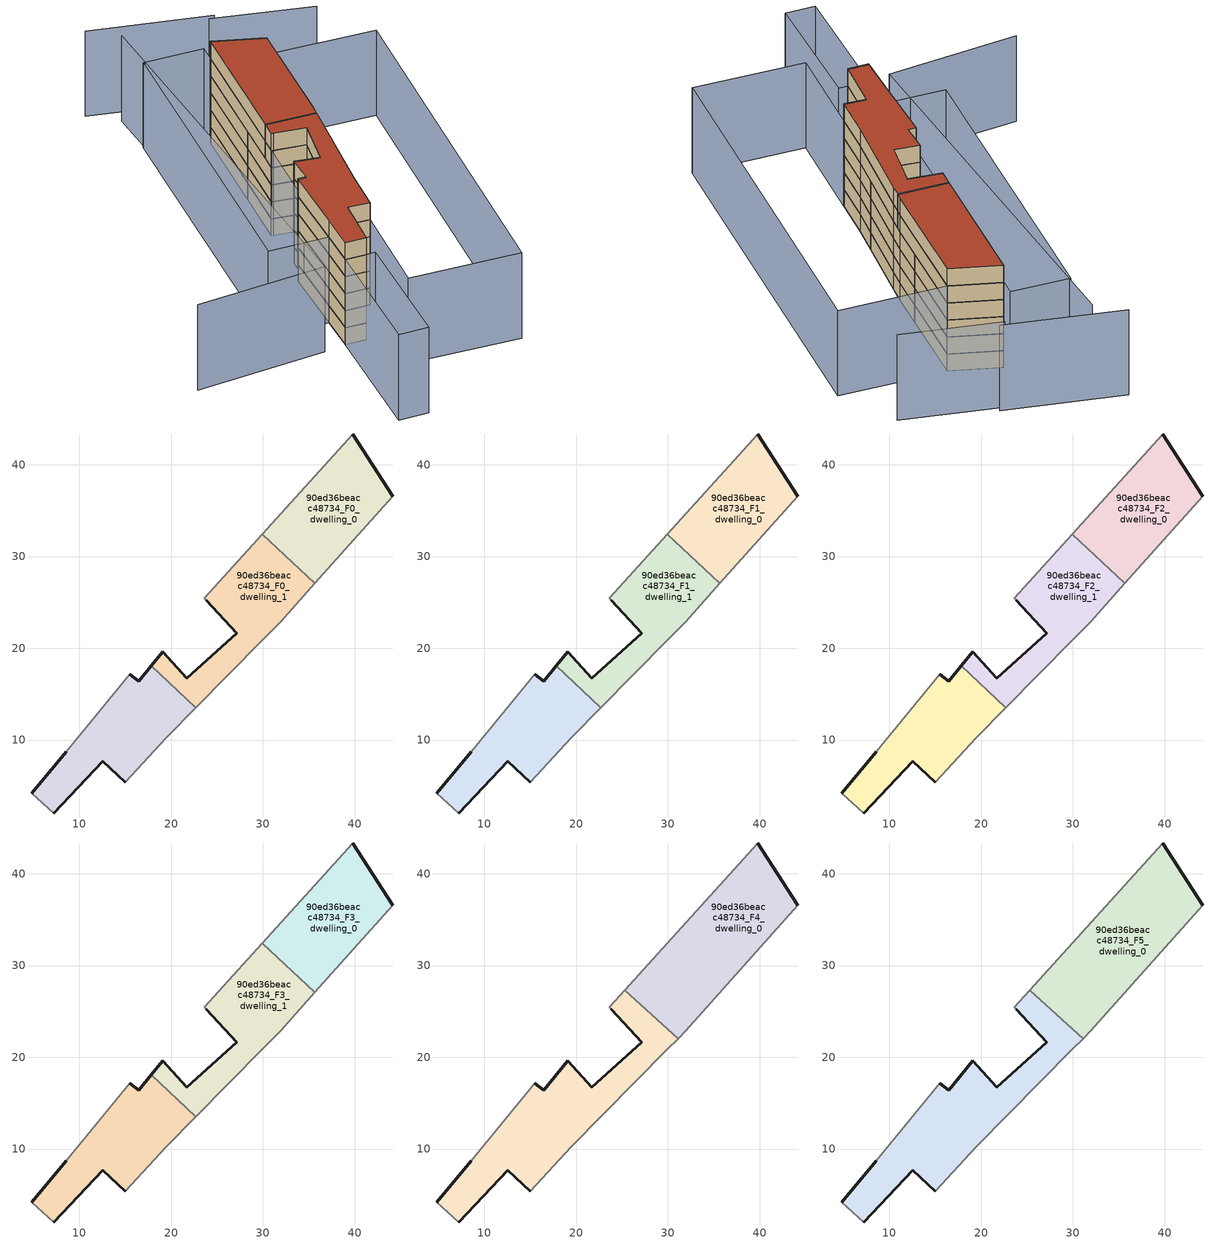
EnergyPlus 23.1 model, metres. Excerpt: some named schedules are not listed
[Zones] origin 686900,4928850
90ed36beacc48734_F0_dwelling_0
 floor ground (EU_floor_Construction): 35.67,27.07 44.17,36.54 39.79,43.35 29.9,32.42 z0
 wall outside (EU_wall_Construction): 39.79,43.35 44.17,36.54 z0:3
 wall adiabatic (EU_wall_Construction): 29.9,32.42 39.79,43.35 / 44.17,36.54 35.67,27.07 z0:3
 wall to 90ed36beacc48734_F0_dwelling_1 (EU_wall_Construction): 35.67,27.07 29.9,32.42 z0:3
90ed36beacc48734_F0_dwelling_1
 floor ground (EU_floor_Construction): 29.94,20.85 31.93,22.89 35.67,27.07 29.9,32.42 23.6,25.44 23.81,25.24 27.14,21.61 21.69,16.73 19.1,19.63 17.81,18.07 22.7,13.53 z0
 wall outside (EU_wall_Construction): 17.81,18.07 19.1,19.63 21.69,16.73 27.14,21.61 23.81,25.24 z0:3
 wall adiabatic (EU_wall_Construction): 23.81,25.24 23.6,25.44 29.9,32.42 / 35.67,27.07 31.93,22.89 29.94,20.85 22.7,13.53 z0:3
 wall to 90ed36beacc48734_F0_dwelling_2 (EU_wall_Construction): 22.7,13.53 17.81,18.07 z0:3
90ed36beacc48734_F0_dwelling_2
 floor ground (EU_floor_Construction): 14.99,5.38 19.44,10.23 22.7,13.53 17.81,18.07 16.45,16.4 15.51,17.17 8.57,8.72 4.78,4.18 7.18,2.04 12.54,7.7 z0
 wall outside (EU_wall_Construction): 14.99,5.38 12.54,7.7 7.18,2.04 / 4.78,4.18 8.57,8.72 / 15.51,17.17 16.45,16.4 17.81,18.07 z0:3
 wall adiabatic (EU_wall_Construction): 22.7,13.53 19.44,10.23 14.99,5.38 / 7.18,2.04 4.78,4.18 / 8.57,8.72 15.51,17.17 z0:3
90ed36beacc48734_F1_dwelling_0
 floor to 90ed36beacc48734_F0_dwelling_0 (EU_floor_Construction): 35.67,27.07 44.17,36.54 39.79,43.35 29.9,32.42 z3
 wall outside (EU_wall_Construction): 39.79,43.35 44.17,36.54 z3:6
 wall adiabatic (EU_wall_Construction): 29.9,32.42 39.79,43.35 / 44.17,36.54 35.67,27.07 z3:6
 wall to 90ed36beacc48734_F1_dwelling_1 (EU_wall_Construction): 35.67,27.07 29.9,32.42 z3:6
90ed36beacc48734_F1_dwelling_1
 floor to 90ed36beacc48734_F0_dwelling_1 (EU_floor_Construction): 29.94,20.85 31.93,22.89 35.67,27.07 29.9,32.42 23.6,25.44 23.81,25.24 27.14,21.61 21.69,16.73 19.1,19.63 17.81,18.07 22.7,13.53 z3
 wall outside (EU_wall_Construction): 17.81,18.07 19.1,19.63 21.69,16.73 27.14,21.61 23.81,25.24 z3:6
 wall adiabatic (EU_wall_Construction): 23.81,25.24 23.6,25.44 29.9,32.42 / 35.67,27.07 31.93,22.89 29.94,20.85 22.7,13.53 z3:6
 wall to 90ed36beacc48734_F1_dwelling_2 (EU_wall_Construction): 22.7,13.53 17.81,18.07 z3:6
90ed36beacc48734_F1_dwelling_2
 floor to 90ed36beacc48734_F0_dwelling_2 (EU_floor_Construction): 14.99,5.38 19.44,10.23 22.7,13.53 17.81,18.07 16.45,16.4 15.51,17.17 8.57,8.72 4.78,4.18 7.18,2.04 12.54,7.7 z3
 wall outside (EU_wall_Construction): 14.99,5.38 12.54,7.7 7.18,2.04 / 4.78,4.18 8.57,8.72 / 15.51,17.17 16.45,16.4 17.81,18.07 z3:6
 wall adiabatic (EU_wall_Construction): 22.7,13.53 19.44,10.23 14.99,5.38 / 7.18,2.04 4.78,4.18 / 8.57,8.72 15.51,17.17 z3:6
90ed36beacc48734_F2_dwelling_0
 floor to 90ed36beacc48734_F1_dwelling_0 (EU_floor_Construction): 35.67,27.07 44.17,36.54 39.79,43.35 29.9,32.42 z6
 wall outside (EU_wall_Construction): 39.79,43.35 44.17,36.54 z6:9
 wall adiabatic (EU_wall_Construction): 29.9,32.42 39.79,43.35 / 44.17,36.54 35.67,27.07 z6:9
 wall to 90ed36beacc48734_F2_dwelling_1 (EU_wall_Construction): 35.67,27.07 29.9,32.42 z6:9
90ed36beacc48734_F2_dwelling_1
 floor to 90ed36beacc48734_F1_dwelling_1 (EU_floor_Construction): 29.94,20.85 31.93,22.89 35.67,27.07 29.9,32.42 23.6,25.44 23.81,25.24 27.14,21.61 21.69,16.73 19.1,19.63 17.81,18.07 22.7,13.53 z6
 wall outside (EU_wall_Construction): 17.81,18.07 19.1,19.63 21.69,16.73 27.14,21.61 23.81,25.24 z6:9
 wall adiabatic (EU_wall_Construction): 23.81,25.24 23.6,25.44 29.9,32.42 / 35.67,27.07 31.93,22.89 29.94,20.85 22.7,13.53 z6:9
 wall to 90ed36beacc48734_F2_dwelling_2 (EU_wall_Construction): 22.7,13.53 17.81,18.07 z6:9
90ed36beacc48734_F2_dwelling_2
 floor to 90ed36beacc48734_F1_dwelling_2 (EU_floor_Construction): 14.99,5.38 19.44,10.23 22.7,13.53 17.81,18.07 16.45,16.4 15.51,17.17 8.57,8.72 4.78,4.18 7.18,2.04 12.54,7.7 z6
 wall outside (EU_wall_Construction): 14.99,5.38 12.54,7.7 7.18,2.04 / 4.78,4.18 8.57,8.72 / 15.51,17.17 16.45,16.4 17.81,18.07 z6:9
 wall adiabatic (EU_wall_Construction): 22.7,13.53 19.44,10.23 14.99,5.38 / 7.18,2.04 4.78,4.18 / 8.57,8.72 15.51,17.17 z6:9
90ed36beacc48734_F3_dwelling_0
 floor to 90ed36beacc48734_F2_dwelling_0 (EU_floor_Construction): 35.67,27.07 44.17,36.54 39.79,43.35 29.9,32.42 z9
 wall outside (EU_wall_Construction): 39.79,43.35 44.17,36.54 z9:12
 wall adiabatic (EU_wall_Construction): 29.9,32.42 39.79,43.35 / 44.17,36.54 35.67,27.07 z9:12
 wall to 90ed36beacc48734_F3_dwelling_1 (EU_wall_Construction): 35.67,27.07 29.9,32.42 z9:12
90ed36beacc48734_F3_dwelling_1
 floor to 90ed36beacc48734_F2_dwelling_1 (EU_floor_Construction): 29.94,20.85 31.93,22.89 35.67,27.07 29.9,32.42 23.6,25.44 23.81,25.24 27.14,21.61 21.69,16.73 19.1,19.63 17.81,18.07 22.7,13.53 z9
 wall outside (EU_wall_Construction): 17.81,18.07 19.1,19.63 21.69,16.73 27.14,21.61 23.81,25.24 z9:12
 wall adiabatic (EU_wall_Construction): 23.81,25.24 23.6,25.44 29.9,32.42 / 35.67,27.07 31.93,22.89 29.94,20.85 22.7,13.53 z9:12
 wall to 90ed36beacc48734_F3_dwelling_2 (EU_wall_Construction): 22.7,13.53 17.81,18.07 z9:12
90ed36beacc48734_F3_dwelling_2
 floor to 90ed36beacc48734_F2_dwelling_2 (EU_floor_Construction): 14.99,5.38 19.44,10.23 22.7,13.53 17.81,18.07 16.45,16.4 15.51,17.17 8.57,8.72 4.78,4.18 7.18,2.04 12.54,7.7 z9
 wall outside (EU_wall_Construction): 14.99,5.38 12.54,7.7 7.18,2.04 / 4.78,4.18 8.57,8.72 / 15.51,17.17 16.45,16.4 17.81,18.07 z9:12
 wall adiabatic (EU_wall_Construction): 22.7,13.53 19.44,10.23 14.99,5.38 / 7.18,2.04 4.78,4.18 / 8.57,8.72 15.51,17.17 z9:12
90ed36beacc48734_F4_dwelling_0
 floor to 90ed36beacc48734_F3_dwelling_0 (EU_floor_Construction): 35.67,27.07 44.17,36.54 39.79,43.35 29.9,32.42 z12
 floor to 90ed36beacc48734_F3_dwelling_1 (EU_floor_Construction): 31.93,22.89 35.67,27.07 29.9,32.42 25.28,27.31 31.1,22.04 z12
 wall outside (EU_wall_Construction): 39.79,43.35 44.17,36.54 z12:15
 wall adiabatic (EU_wall_Construction): 25.28,27.31 39.79,43.35 / 44.17,36.54 31.93,22.89 31.1,22.04 z12:15
 wall to 90ed36beacc48734_F4_dwelling_1 (EU_wall_Construction): 31.1,22.04 25.28,27.31 z12:15
90ed36beacc48734_F4_dwelling_1
 floor to 90ed36beacc48734_F3_dwelling_1 (EU_floor_Construction): 29.94,20.85 31.1,22.04 25.28,27.31 23.6,25.44 23.81,25.24 27.14,21.61 21.69,16.73 19.1,19.63 17.81,18.07 22.7,13.53 z12
 floor to 90ed36beacc48734_F3_dwelling_2 (EU_floor_Construction): 14.99,5.38 19.44,10.23 22.7,13.53 17.81,18.07 16.45,16.4 15.51,17.17 8.57,8.72 4.78,4.18 7.18,2.04 12.54,7.7 z12
 wall outside (EU_wall_Construction): 14.99,5.38 12.54,7.7 7.18,2.04 / 4.78,4.18 8.57,8.72 / 15.51,17.17 16.45,16.4 19.1,19.63 21.69,16.73 27.14,21.61 23.81,25.24 z12:15
 wall adiabatic (EU_wall_Construction): 23.81,25.24 23.6,25.44 25.28,27.31 / 31.1,22.04 29.94,20.85 19.44,10.23 14.99,5.38 / 7.18,2.04 4.78,4.18 / 8.57,8.72 15.51,17.17 z12:15
90ed36beacc48734_F5_dwelling_0
 floor to 90ed36beacc48734_F4_dwelling_0 (EU_floor_Construction): 31.93,22.89 44.17,36.54 39.79,43.35 25.28,27.31 31.1,22.04 z15
 wall outside (EU_wall_Construction): 39.79,43.35 44.17,36.54 z15:18
 wall adiabatic (EU_wall_Construction): 25.28,27.31 39.79,43.35 / 44.17,36.54 31.93,22.89 31.1,22.04 z15:18
 wall to 90ed36beacc48734_F5_dwelling_1 (EU_wall_Construction): 31.1,22.04 25.28,27.31 z15:18
 roof outside (EU_roof_Construction): 39.79,43.35 44.17,36.54 31.93,22.89 31.1,22.04 25.28,27.31 z18
90ed36beacc48734_F5_dwelling_1
 floor to 90ed36beacc48734_F4_dwelling_1 (EU_floor_Construction): 19.44,10.23 29.94,20.85 31.1,22.04 25.28,27.31 23.6,25.44 23.81,25.24 27.14,21.61 21.69,16.73 19.1,19.63 16.45,16.4 15.51,17.17 8.57,8.72 4.78,4.18 7.18,2.04 12.54,7.7 14.99,5.38 z15
 wall outside (EU_wall_Construction): 14.99,5.38 12.54,7.7 7.18,2.04 / 4.78,4.18 8.57,8.72 / 15.51,17.17 16.45,16.4 19.1,19.63 21.69,16.73 27.14,21.61 23.81,25.24 z15:18
 wall adiabatic (EU_wall_Construction): 23.81,25.24 23.6,25.44 25.28,27.31 / 31.1,22.04 29.94,20.85 19.44,10.23 14.99,5.38 / 7.18,2.04 4.78,4.18 / 8.57,8.72 15.51,17.17 z15:18
 roof outside (EU_roof_Construction): 31.1,22.04 29.94,20.85 19.44,10.23 14.99,5.38 12.54,7.7 7.18,2.04 4.78,4.18 8.57,8.72 15.51,17.17 16.45,16.4 19.1,19.63 21.69,16.73 27.14,21.61 23.81,25.24 23.6,25.44 25.28,27.31 z18
shading: 38.95,57.07 1.95,6.08 / 1.95,6.08 -14.51,18.03 / 57.89,35.52 48.21,47.77 / 49.33,47.51 37.64,62.17 / -4.59,-13.77 -8.06,-10.79 / -8.06,-10.79 4.78,4.18 / 4.78,4.18 8.26,1.2 / 8.26,1.2 -4.59,-13.77 / 56.52,25.28 17.56,-17.46 / 17.56,-17.46 4.78,-5.81 / 4.78,-5.81 43.74,36.93 / 43.74,36.93 56.52,25.28 / 41.43,45.18 8.57,8.73 / 8.57,8.73 1.68,14.94 / 1.68,14.94 34.55,51.39 / 34.55,51.39 41.43,45.18 z0:15
[Building]
EU S2 Campaign: North Axis=0; Terrain=City; Solar Distribution=FullExterior
[Site:Location]
Bologna: Latitude=44.5; Longitude=11.25; Time Zone=1; Elevation=37
[SizingPeriod:WeatherFileDays]
AnnualSizingPeriod: Begin Month=1; Begin Day of Month=1; End Month=12; End Day of Month=31; Day of Week for Start Day=Monday; Use Weather File Daylight Saving Period=No; Use Weather File Rain and Snow Indicators=No
[MATERIAL]
EU_InternalMass_Material: Roughness=MediumRough; Thickness=0.1; Conductivity=1; Density=1800; Specific Heat=900; Thermal Absorptance=0.9; Solar Absorptance=0.7; Visible Absorptance=0.7
[MATERIAL:NOMASS] Roughness=MediumRough; Thermal Absorptance=0.9; Solar Absorptance=0.7; Visible Absorptance=0.7
Name | Thermal Resistance
EU_wall_NoMass | 0.905828
EU_roof_NoMass | 0.37593
EU_floor_NoMass | 0.67114
[CONSTRUCTION]
EU_wall_Construction: EU_wall_NoMass
EU_roof_Construction: EU_roof_NoMass
EU_floor_Construction: EU_floor_NoMass
EU_InternalMass_Construction: EU_InternalMass_Material
[ZONE] Type=1; Multiplier=1; Ceiling Height=autocalculate; Floor Area=autocalculate; Part of Total Floor Area=Yes
Name | Volume
90ed36beacc48734_F0_dwelling_0 | 323.084
90ed36beacc48734_F1_dwelling_0; 90ed36beacc48734_F2_dwelling_0; 90ed36beacc48734_F3_dwelling_0 | 323.086
90ed36beacc48734_F4_dwelling_0 | 484.654
90ed36beacc48734_F5_dwelling_0 | 484.668
90ed36beacc48734_F0_dwelling_1 | 323.134
90ed36beacc48734_F1_dwelling_1; 90ed36beacc48734_F2_dwelling_1; 90ed36beacc48734_F3_dwelling_1 | 323.132
90ed36beacc48734_F4_dwelling_1 | 484.656
90ed36beacc48734_F5_dwelling_1 | 484.659
90ed36beacc48734_F0_dwelling_2 | 323.099
90ed36beacc48734_F1_dwelling_2; 90ed36beacc48734_F2_dwelling_2; 90ed36beacc48734_F3_dwelling_2 | 323.097
[INTERNALMASS] Construction=EU_InternalMass_Construction
Name | Zone or ZoneList | Surface Area
90ed36beacc48734_F0_dwelling_0_EU_InternalMass | 90ed36beacc48734_F0_dwelling_0 | 107.695
90ed36beacc48734_F0_dwelling_1_EU_InternalMass | 90ed36beacc48734_F0_dwelling_1 | 107.711
90ed36beacc48734_F0_dwelling_2_EU_InternalMass | 90ed36beacc48734_F0_dwelling_2 | 107.7
90ed36beacc48734_F1_dwelling_0_EU_InternalMass | 90ed36beacc48734_F1_dwelling_0 | 107.695
90ed36beacc48734_F1_dwelling_1_EU_InternalMass | 90ed36beacc48734_F1_dwelling_1 | 107.711
90ed36beacc48734_F1_dwelling_2_EU_InternalMass | 90ed36beacc48734_F1_dwelling_2 | 107.7
90ed36beacc48734_F2_dwelling_0_EU_InternalMass | 90ed36beacc48734_F2_dwelling_0 | 107.695
90ed36beacc48734_F2_dwelling_1_EU_InternalMass | 90ed36beacc48734_F2_dwelling_1 | 107.711
90ed36beacc48734_F2_dwelling_2_EU_InternalMass | 90ed36beacc48734_F2_dwelling_2 | 107.7
90ed36beacc48734_F3_dwelling_0_EU_InternalMass | 90ed36beacc48734_F3_dwelling_0 | 107.695
90ed36beacc48734_F3_dwelling_1_EU_InternalMass | 90ed36beacc48734_F3_dwelling_1 | 107.711
90ed36beacc48734_F3_dwelling_2_EU_InternalMass | 90ed36beacc48734_F3_dwelling_2 | 107.7
90ed36beacc48734_F4_dwelling_0_EU_InternalMass | 90ed36beacc48734_F4_dwelling_0 | 161.556
90ed36beacc48734_F4_dwelling_1_EU_InternalMass | 90ed36beacc48734_F4_dwelling_1 | 161.553
90ed36beacc48734_F5_dwelling_0_EU_InternalMass | 90ed36beacc48734_F5_dwelling_0 | 161.556
90ed36beacc48734_F5_dwelling_1_EU_InternalMass | 90ed36beacc48734_F5_dwelling_1 | 161.553
[OTHEREQUIPMENT] Fuel Type=Electricity; Design Level Calculation Method=Watts/Area; Power per Zone Floor Area=1; Fraction Latent=0; Fraction Radiant=0; Fraction Lost=0; Carbon Dioxide Generation Rate=0; EndUse Subcategory=EU_Step8_InternalGains
Name | Zone or ZoneList or Space or SpaceList | Schedule
EU_Step8_InternalGain_90ed36beacc48734_F0_dwelling_0_f000 | 90ed36beacc48734_F0_dwelling_0 | EU_Step8_GainSchedule_90ed36beacc48734_F0_dwelling_0_f000
EU_Step8_InternalGain_90ed36beacc48734_F0_dwelling_1_f000 | 90ed36beacc48734_F0_dwelling_1 | EU_Step8_GainSchedule_90ed36beacc48734_F0_dwelling_1_f000
EU_Step8_InternalGain_90ed36beacc48734_F0_dwelling_2_f000 | 90ed36beacc48734_F0_dwelling_2 | EU_Step8_GainSchedule_90ed36beacc48734_F0_dwelling_2_f000
EU_Step8_InternalGain_90ed36beacc48734_F1_dwelling_0_f000 | 90ed36beacc48734_F1_dwelling_0 | EU_Step8_GainSchedule_90ed36beacc48734_F1_dwelling_0_f000
EU_Step8_InternalGain_90ed36beacc48734_F1_dwelling_1_f000 | 90ed36beacc48734_F1_dwelling_1 | EU_Step8_GainSchedule_90ed36beacc48734_F1_dwelling_1_f000
EU_Step8_InternalGain_90ed36beacc48734_F1_dwelling_2_f000 | 90ed36beacc48734_F1_dwelling_2 | EU_Step8_GainSchedule_90ed36beacc48734_F1_dwelling_2_f000
EU_Step8_InternalGain_90ed36beacc48734_F2_dwelling_0_f000 | 90ed36beacc48734_F2_dwelling_0 | EU_Step8_GainSchedule_90ed36beacc48734_F2_dwelling_0_f000
EU_Step8_InternalGain_90ed36beacc48734_F2_dwelling_1_f000 | 90ed36beacc48734_F2_dwelling_1 | EU_Step8_GainSchedule_90ed36beacc48734_F2_dwelling_1_f000
EU_Step8_InternalGain_90ed36beacc48734_F2_dwelling_2_f000 | 90ed36beacc48734_F2_dwelling_2 | EU_Step8_GainSchedule_90ed36beacc48734_F2_dwelling_2_f000
EU_Step8_InternalGain_90ed36beacc48734_F3_dwelling_0_f000 | 90ed36beacc48734_F3_dwelling_0 | EU_Step8_GainSchedule_90ed36beacc48734_F3_dwelling_0_f000
EU_Step8_InternalGain_90ed36beacc48734_F3_dwelling_1_f000 | 90ed36beacc48734_F3_dwelling_1 | EU_Step8_GainSchedule_90ed36beacc48734_F3_dwelling_1_f000
EU_Step8_InternalGain_90ed36beacc48734_F3_dwelling_2_f000 | 90ed36beacc48734_F3_dwelling_2 | EU_Step8_GainSchedule_90ed36beacc48734_F3_dwelling_2_f000
EU_Step8_InternalGain_90ed36beacc48734_F4_dwelling_0_f000 | 90ed36beacc48734_F4_dwelling_0 | EU_Step8_GainSchedule_90ed36beacc48734_F4_dwelling_0_f000
EU_Step8_InternalGain_90ed36beacc48734_F4_dwelling_1_f000 | 90ed36beacc48734_F4_dwelling_1 | EU_Step8_GainSchedule_90ed36beacc48734_F4_dwelling_1_f000
EU_Step8_InternalGain_90ed36beacc48734_F5_dwelling_0_f000 | 90ed36beacc48734_F5_dwelling_0 | EU_Step8_GainSchedule_90ed36beacc48734_F5_dwelling_0_f000
EU_Step8_InternalGain_90ed36beacc48734_F5_dwelling_1_f000 | 90ed36beacc48734_F5_dwelling_1 | EU_Step8_GainSchedule_90ed36beacc48734_F5_dwelling_1_f000
[ZONEVENTILATION:DESIGNFLOWRATE] Schedule=EU_AlwaysOn; Design Flow Rate Calculation Method=AirChanges/Hour; Air Changes per Hour=0.73129; Ventilation Type=Natural; Fan Pressure Rise=0; Fan Total Efficiency=1; Constant Term Coefficient=1; Temperature Term Coefficient=0; Velocity Term Coefficient=0; Velocity Squared Term Coefficient=0; Minimum Indoor Temperature=-100; Maximum Indoor Temperature=100; Delta Temperature=-100; Minimum Outdoor Temperature=-100; Maximum Outdoor Temperature=100; Maximum Wind Speed=40
Name | Zone or ZoneList or Space or SpaceList
EU_ConstantAir_90ed36beacc48734_F0_dwelling_0 | 90ed36beacc48734_F0_dwelling_0
EU_ConstantAir_90ed36beacc48734_F0_dwelling_1 | 90ed36beacc48734_F0_dwelling_1
EU_ConstantAir_90ed36beacc48734_F0_dwelling_2 | 90ed36beacc48734_F0_dwelling_2
EU_ConstantAir_90ed36beacc48734_F1_dwelling_0 | 90ed36beacc48734_F1_dwelling_0
EU_ConstantAir_90ed36beacc48734_F1_dwelling_1 | 90ed36beacc48734_F1_dwelling_1
EU_ConstantAir_90ed36beacc48734_F1_dwelling_2 | 90ed36beacc48734_F1_dwelling_2
EU_ConstantAir_90ed36beacc48734_F2_dwelling_0 | 90ed36beacc48734_F2_dwelling_0
EU_ConstantAir_90ed36beacc48734_F2_dwelling_1 | 90ed36beacc48734_F2_dwelling_1
EU_ConstantAir_90ed36beacc48734_F2_dwelling_2 | 90ed36beacc48734_F2_dwelling_2
EU_ConstantAir_90ed36beacc48734_F3_dwelling_0 | 90ed36beacc48734_F3_dwelling_0
EU_ConstantAir_90ed36beacc48734_F3_dwelling_1 | 90ed36beacc48734_F3_dwelling_1
EU_ConstantAir_90ed36beacc48734_F3_dwelling_2 | 90ed36beacc48734_F3_dwelling_2
EU_ConstantAir_90ed36beacc48734_F4_dwelling_0 | 90ed36beacc48734_F4_dwelling_0
EU_ConstantAir_90ed36beacc48734_F4_dwelling_1 | 90ed36beacc48734_F4_dwelling_1
EU_ConstantAir_90ed36beacc48734_F5_dwelling_0 | 90ed36beacc48734_F5_dwelling_0
EU_ConstantAir_90ed36beacc48734_F5_dwelling_1 | 90ed36beacc48734_F5_dwelling_1
[HVACTEMPLATE:THERMOSTAT] Constant Heating Setpoint=20; Constant Cooling Setpoint=50
EU_HeatOnly_90ed36beacc48734_F0_dwelling_0; EU_HeatOnly_90ed36beacc48734_F0_dwelling_1; EU_HeatOnly_90ed36beacc48734_F0_dwelling_2; EU_HeatOnly_90ed36beacc48734_F1_dwelling_0; EU_HeatOnly_90ed36beacc48734_F1_dwelling_1; EU_HeatOnly_90ed36beacc48734_F1_dwelling_2; EU_HeatOnly_90ed36beacc48734_F2_dwelling_0; EU_HeatOnly_90ed36beacc48734_F2_dwelling_1; EU_HeatOnly_90ed36beacc48734_F2_dwelling_2; EU_HeatOnly_90ed36beacc48734_F3_dwelling_0; EU_HeatOnly_90ed36beacc48734_F3_dwelling_1; EU_HeatOnly_90ed36beacc48734_F3_dwelling_2; EU_HeatOnly_90ed36beacc48734_F4_dwelling_0; EU_HeatOnly_90ed36beacc48734_F4_dwelling_1; EU_HeatOnly_90ed36beacc48734_F5_dwelling_0; EU_HeatOnly_90ed36beacc48734_F5_dwelling_1
[HVACTEMPLATE:ZONE:IDEALLOADSAIRSYSTEM] System Availability Schedule=EU_AlwaysOn; Maximum Heating Supply Air Temperature=50; Minimum Cooling Supply Air Temperature=13; Maximum Heating Supply Air Humidity Ratio=0.0156; Minimum Cooling Supply Air Humidity Ratio=0.0077; Heating Limit=NoLimit; Cooling Limit=NoLimit; Heating Availability Schedule=EU_AlwaysOn; Cooling Availability Schedule=EU_CoolingOff; Dehumidification Control Type=ConstantSensibleHeatRatio; Cooling Sensible Heat Ratio=0.7; Dehumidification Setpoint=60; Humidification Control Type=None; Humidification Setpoint=30; Outdoor Air Method=None; Outdoor Air Flow Rate per Person=0.00944; Outdoor Air Flow Rate per Zone Floor Area=0; Outdoor Air Flow Rate per Zone=0; Demand Controlled Ventilation Type=None; Outdoor Air Economizer Type=NoEconomizer; Heat Recovery Type=None; Sensible Heat Recovery Effectiveness=0.7; Latent Heat Recovery Effectiveness=0.65
Name | Template Thermostat
90ed36beacc48734_F0_dwelling_0 | EU_HeatOnly_90ed36beacc48734_F0_dwelling_0
90ed36beacc48734_F0_dwelling_1 | EU_HeatOnly_90ed36beacc48734_F0_dwelling_1
90ed36beacc48734_F0_dwelling_2 | EU_HeatOnly_90ed36beacc48734_F0_dwelling_2
